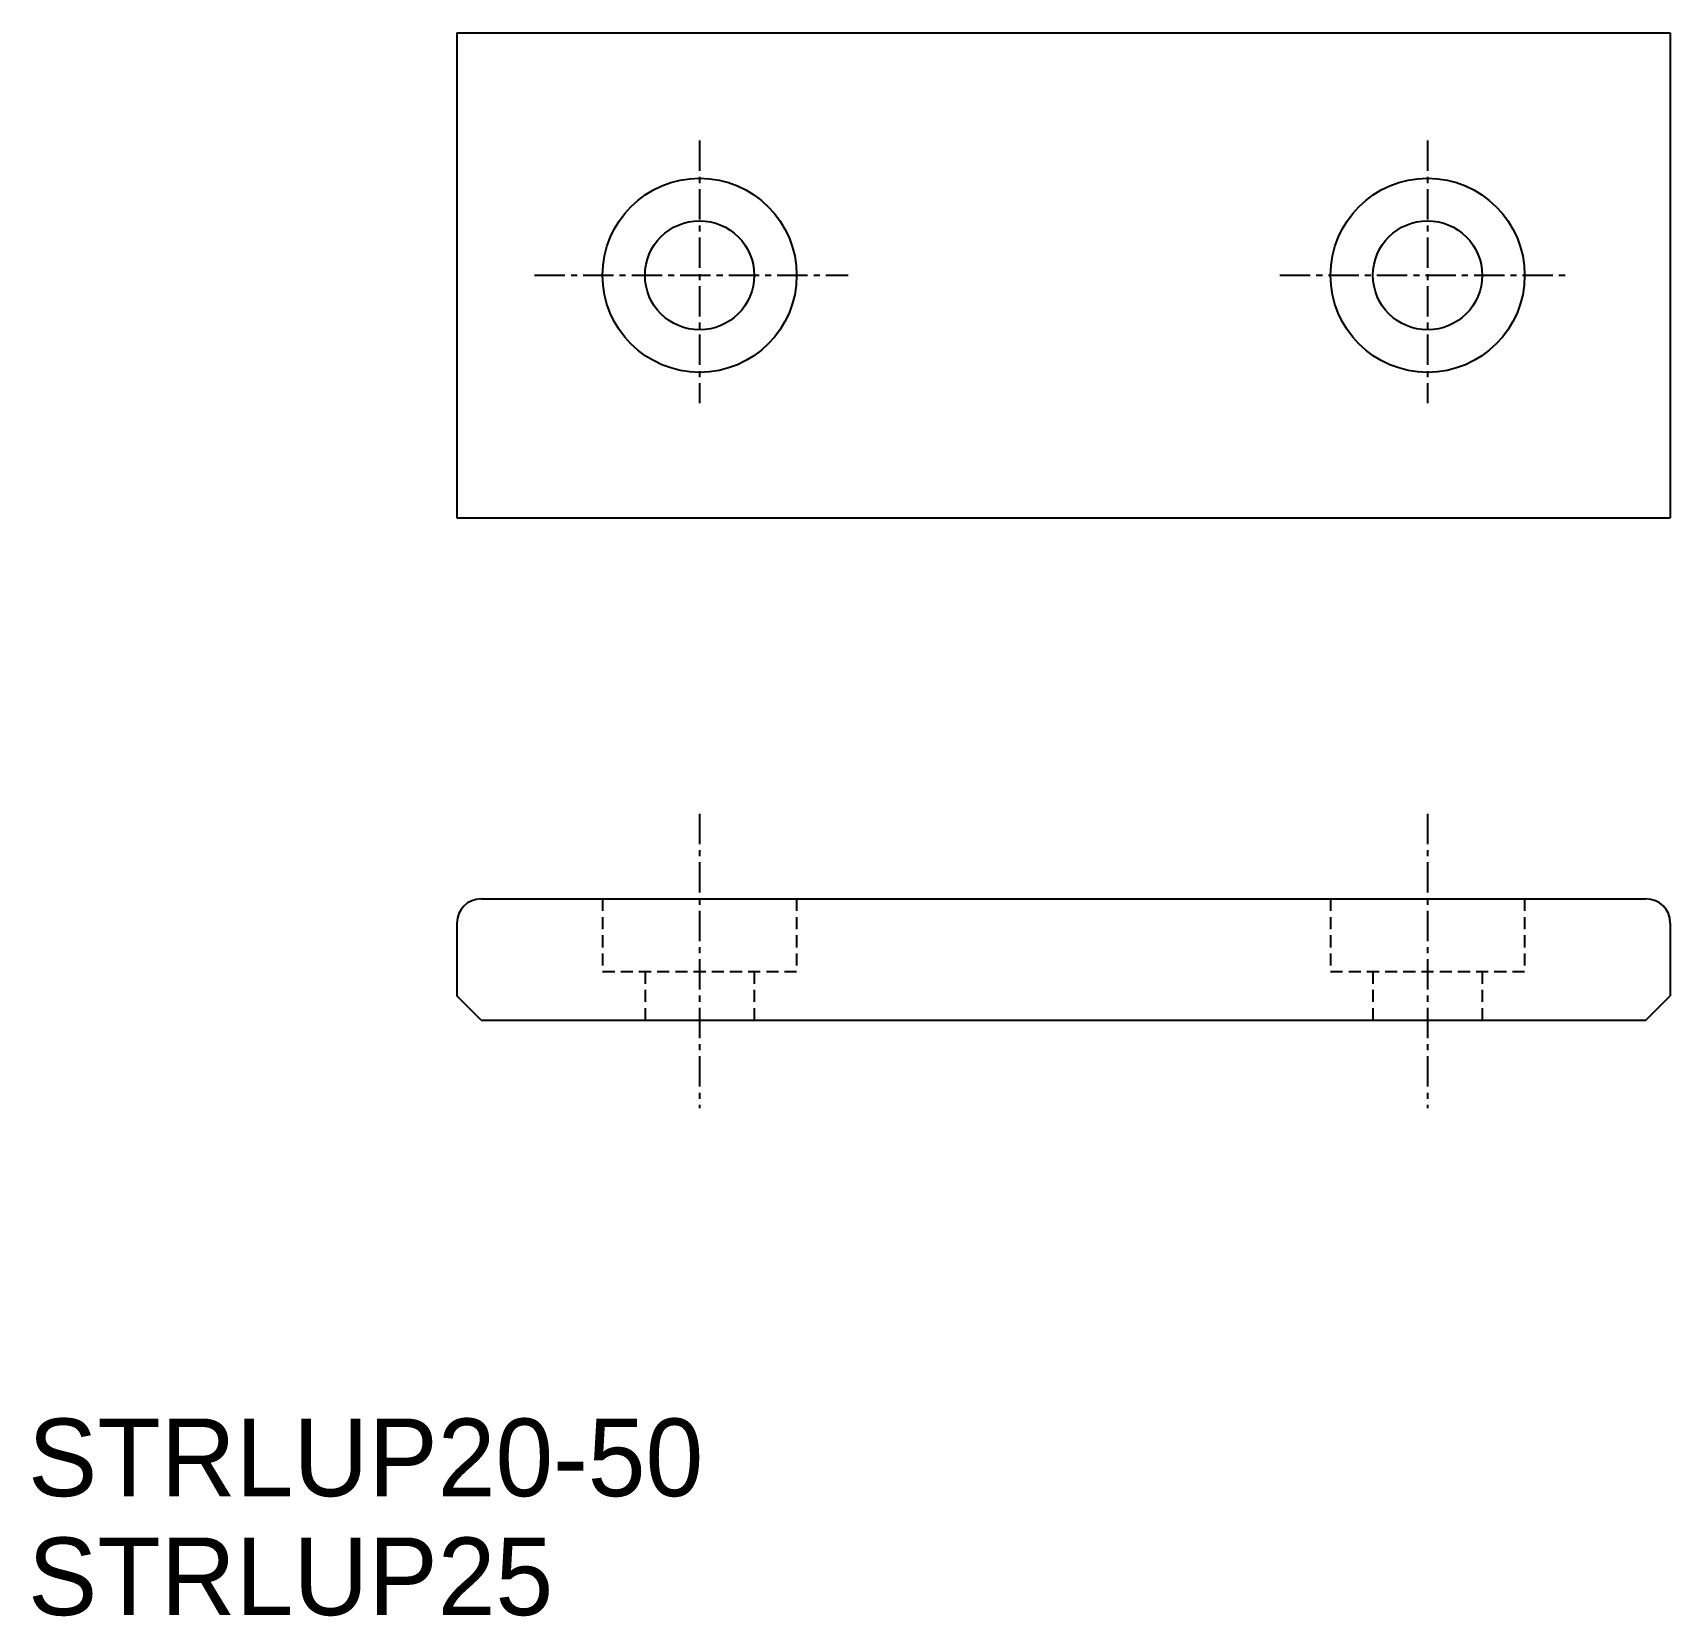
# Model space of a CAD drawing. Extents: x -7.5 to 60, y 14.7 to 80.
import ezdxf

# ---------------------------------------------------------------- set-up
doc = ezdxf.new("R2010")
doc.units = 0
doc.linetypes.add('CENTER', pattern=[2, 1.25, -0.25, 0.25, -0.25])
doc.linetypes.add('DASHED', pattern=[0.75, 0.5, -0.25])
doc.layers.get('0').update_dxf_attribs({"linetype": 'CONTINUOUS'})
doc.layers.add('CENTER', color=1, linetype='CENTER')

msp = doc.modelspace()

# ---------------------------------------------------------------- linework, layer by layer
at = {"color": 7, "linetype": 'CONTINUOUS'}
for p, q in [((10, 80), (60, 80)), ((10, 80), (10, 60)), ((60, 80), (60, 60)), ((10, 60), (60, 60)), ((11, 44.296), (59, 44.296)), ((10, 43.296), (10, 40.296)), ((60, 43.296), (60, 40.296)), ((11, 39.296), (10, 40.296)), ((59, 39.296), (60, 40.296)), ((11, 39.296), (59, 39.296))]:
    msp.add_line(p, q, dxfattribs=at)
at = {"color": 3, "linetype": 'DASHED'}
for p, q in [((16, 44.296), (16, 41.296)), ((24, 44.296), (24, 41.296)), ((46, 44.296), (46, 41.296)), ((54, 44.296), (54, 41.296)), ((16, 41.296), (24, 41.296)), ((17.75, 41.296), (17.75, 39.296)), ((22.25, 41.296), (22.25, 39.296)), ((46, 41.296), (54, 41.296)), ((47.75, 41.296), (47.75, 39.296)), ((52.25, 41.296), (52.25, 39.296))]:
    msp.add_line(p, q, dxfattribs=at)
at = {"color": 7, "linetype": 'CONTINUOUS'}
for centre, radius in [((20, 70), 4), ((50, 70), 4), ((20, 70), 2.25), ((50, 70), 2.25)]:
    msp.add_circle(centre, radius, dxfattribs=at)
for centre, start, end in [((11, 43.296), 90, 180), ((59, 43.296), 0, 90)]:
    msp.add_arc(centre, 1, start, end, dxfattribs=at)
at = {"layer": 'CENTER', "color": 1, "linetype": 'CENTER'}
for p, q in [((20, 75.554), (20, 64.724)), ((50, 75.554), (50, 64.724)), ((13.201, 70), (26.129, 70)), ((43.913, 70), (55.729, 70)), ((20, 47.805), (20, 35.667)), ((50, 47.805), (50, 35.667))]:
    msp.add_line(p, q, dxfattribs=at)

# ---------------------------------------------------------------- texts
at = {"color": 7, "linetype": 'CONTINUOUS'}
for s, p in [('STRLUP20-50', (-7.675, 19.671)), ('STRLUP25', (-7.675, 14.767))]:
    msp.add_text(s, height=3.2, dxfattribs=at).set_placement(p)

doc.saveas('drawing.dxf')
